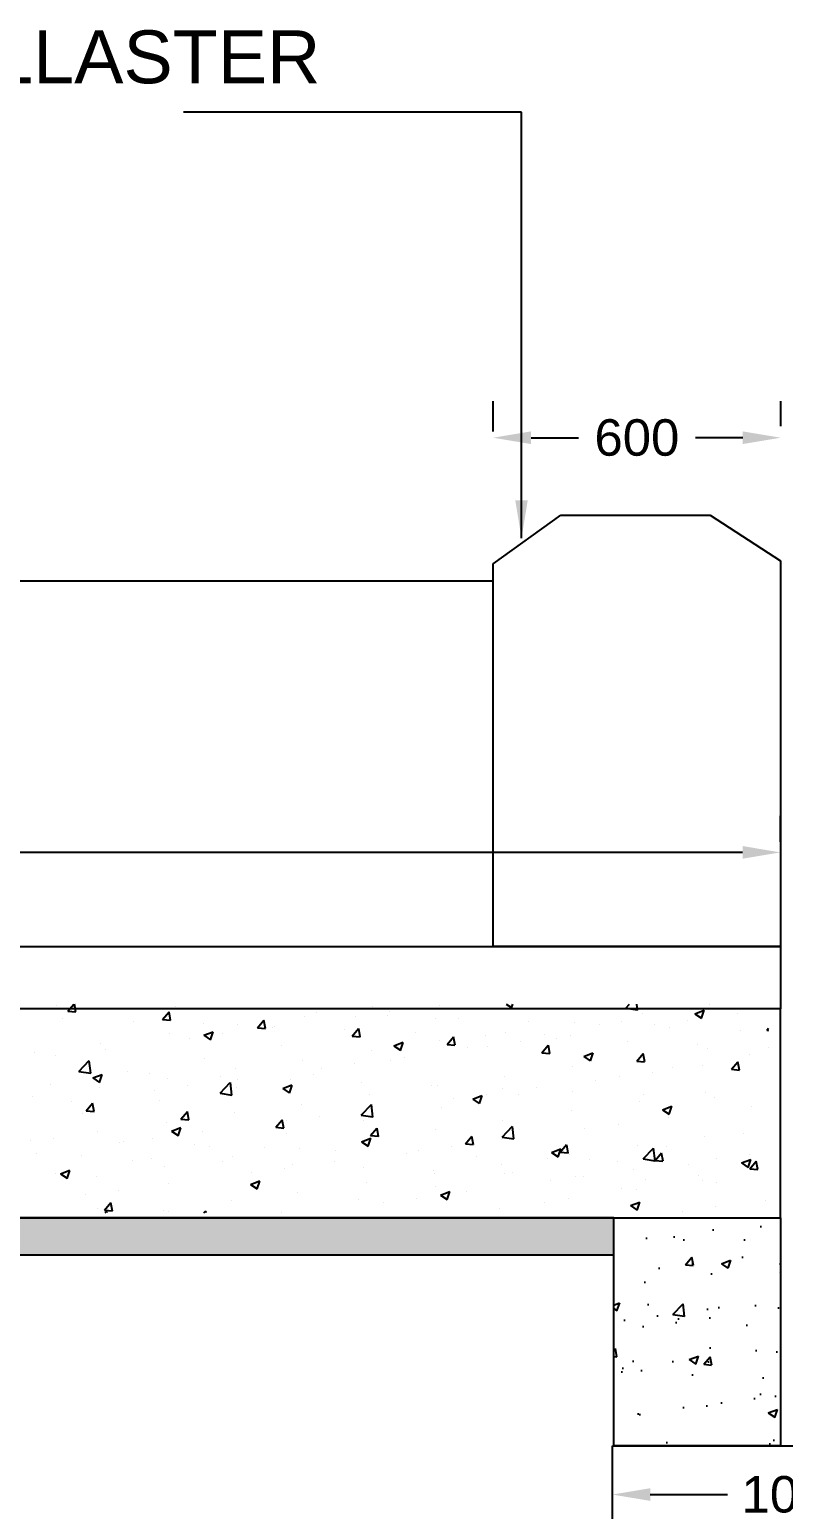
# Model space of a CAD drawing. Header units: metres. Extents: x 323 to 450, y 282 to 479.
# Drawn here: x 337.5 to 341.23, y 299.33 to 306.64 of the extents above; entities that cross this region are included whole.
import ezdxf

# ---------------------------------------------------------------- set-up
doc = ezdxf.new("R2010")
doc.units = ezdxf.units.M
doc.header["$MEASUREMENT"] = 0
for name, color, linetype in [('DIMENSION', 255, 'Continuous'), ('DRAWING', 7, 'Continuous'), ('HATCH', 7, 'Continuous'), ('TEXT', 255, 'Continuous')]:
    doc.layers.add(name, color=color, linetype=linetype)
doc.styles.get("Standard").update_dxf_attribs({"font": 'arial.ttf'})
doc.dimstyles.get("Standard").update_dxf_attribs({"dimtxt": 0.18, "dimasz": 0.1875, "dimexe": 0.18, "dimexo": 0.0625, "dimgap": 0.09, "dimtad": 0, "dimtih": 1, "dimtoh": 1, "dimdec": 4, "dimzin": 0, "dimdsep": 46, "dimtxsty": 'Standard', "dimcen": 0.09, "dimadec": 0, "dimazin": 0, "dimtfac": 1, "dimtdec": 4, "dimtofl": 0, "dimtmove": 0, "dimatfit": 3, "dimfxl": 1, "dimtolj": 1, "dimtzin": 0, "dimarcsym": 0})

# ---------------------------------------------------------------- blocks, each defined once
blk = doc.blocks.new('*D71')
at = {"layer": 'Defpoints', "color": 0, "ltscale": 0.02, "transparency": 16777216}
for p in [(341.2125, 304.6245), (341.2125, 304.619), (339.7913, 304.5921)]:
    blk.add_point(p, dxfattribs=at)
at = {"layer": 'DIMENSION', "color": 0, "lineweight": -2, "ltscale": 0.02, "transparency": 16777216}
for p, q in [((339.7913, 304.6546), (339.7913, 304.8045)), ((341.2125, 304.6815), (341.2125, 304.8045)), ((339.9788, 304.6245), (340.2129, 304.6245)), ((341.025, 304.6245), (340.7909, 304.6245))]:
    blk.add_line(p, q, dxfattribs=at)
at = {"layer": 'DIMENSION', "color": 0, "ltscale": 0.02, "transparency": 16777216}
for points in [[(339.9788, 304.6558), (339.9788, 304.5933), (339.7913, 304.6245)], [(341.025, 304.6558), (341.025, 304.5933), (341.2125, 304.6245)]]:
    blk.add_solid(points, dxfattribs=at)
at = {"layer": 'DIMENSION', "color": 0, "ltscale": 0.02, "transparency": 16777216, "insert": (340.5019, 304.6245), "char_height": 0.18, "attachment_point": 5}
blk.add_mtext('\\A1;600', dxfattribs=at)
blk = doc.blocks.new('*D85')
at = {"layer": 'Defpoints', "color": 0, "ltscale": 0.02, "transparency": 16777216}
for p in [(330.5593, 302.5771), (330.5593, 302.566), (341.2114, 302.566)]:
    blk.add_point(p, dxfattribs=at)
at = {"layer": 'DIMENSION', "color": 0, "lineweight": -2, "ltscale": 0.02, "transparency": 16777216}
for p, q in [((330.5593, 302.6285), (330.5593, 302.7571)), ((341.2114, 302.6285), (341.2114, 302.7571)), ((330.7468, 302.5771), (335.5264, 302.5771)), ((341.0239, 302.5771), (336.2443, 302.5771))]:
    blk.add_line(p, q, dxfattribs=at)
at = {"layer": 'DIMENSION', "color": 0, "ltscale": 0.02, "transparency": 16777216}
for points in [[(330.7468, 302.6084), (330.7468, 302.5459), (330.5593, 302.5771)], [(341.0239, 302.6084), (341.0239, 302.5459), (341.2114, 302.5771)]]:
    blk.add_solid(points, dxfattribs=at)
at = {"layer": 'DIMENSION', "color": 0, "ltscale": 0.02, "transparency": 16777216, "insert": (335.8853, 302.5771), "char_height": 0.18, "attachment_point": 5}
blk.add_mtext('\\A1;6000', dxfattribs=at)
blk = doc.blocks.new('*D86')
at = {"layer": 'Defpoints', "color": 0, "ltscale": 0.02, "transparency": 16777216}
for p in [(340.3808, 299.4064), (342.2173, 299.4064), (342.2173, 299.4064)]:
    blk.add_point(p, dxfattribs=at)
at = {"layer": 'DIMENSION', "color": 0, "lineweight": -2, "ltscale": 0.02, "transparency": 16777216}
for p, q in [((340.3808, 299.4689), (340.3808, 299.5864)), ((342.2173, 299.4689), (342.2173, 299.5864)), ((340.5683, 299.4064), (340.949, 299.4064)), ((342.0298, 299.4064), (341.649, 299.4064))]:
    blk.add_line(p, q, dxfattribs=at)
at = {"layer": 'DIMENSION', "color": 0, "ltscale": 0.02, "transparency": 16777216}
for points in [[(340.5683, 299.4376), (340.5683, 299.3751), (340.3808, 299.4064)], [(342.0298, 299.4376), (342.0298, 299.3751), (342.2173, 299.4064)]]:
    blk.add_solid(points, dxfattribs=at)
at = {"layer": 'DIMENSION', "color": 0, "ltscale": 0.02, "transparency": 16777216, "insert": (341.299, 299.4064), "char_height": 0.18, "attachment_point": 5}
blk.add_mtext('\\A1;1000', dxfattribs=at)

msp = doc.modelspace()

# ---------------------------------------------------------------- hatches: boundary and pattern name
at = {"layer": 'DIMENSION', "ltscale": 0.02}
h = msp.add_hatch(dxfattribs=at)
h.set_pattern_fill('AR-SAND', color=256, scale=0.026131, style=0)
h.set_pattern_definition([(37.5, (-274.186425, -217.111363), (-0.0016460897, 0.0503501457), [0, -0.0397193675, 0, -0.0444229768, 0, -0.0424631396]), (7.5, (-274.186425, -217.11136), (0.046246323, 0.0737459584), [0, -0.0214275535, 0, -0.035799693, 0, -0.0137188605]), (327.5, (-274.218566, -217.111363), (0.081376148, 0.0001478776), [0, -0.0130655814, 0, -0.047036093, 0, -0.0614082327]), (317.5, (-274.218566, -217.11136), (0.078553584, 0.022934683), [0, -0.0065327907, 0, -0.0308347721, 0, -0.0352770698])])
h.paths.add_polyline_path([(333.19395, 300.77296), (333.19395, 300.59042), (340.38714, 300.59042), (340.38714, 300.77296)])
at = {"layer": 'HATCH', "ltscale": 0.02}
h = msp.add_hatch(dxfattribs=at)
h.set_pattern_fill('AR-CONC', color=256, scale=0.065328, style=0)
h.set_pattern_definition([(50, (-274.18642, -217.11136), (0.46857107, -0.04099466), [0.04899593, -0.53895523]), (355, (-274.18642, -217.11136), (-0.09064334, 0.49139138), [0.03919674, -0.4311642]), (100.4514, (-274.14738, -217.1148), (0.37792807, 0.45039642), [0.04164013, -0.45804147]), (46.1842, (-274.1864, -216.9807), (0.69720624, -0.1081301), [0.0734939, -0.80843285]), (96.6356, (-274.1283, -216.9897), (0.6105956, 0.6363708), [0.0624602, -0.6870621]), (351.1842, (-274.1864, -216.9807), (0.6105951, 0.6363713), [0.0587951, -0.6467463]), (21, (-274.1211, -217.01337), (0.38994688, -0.2630225), [0.04899593, -0.53895523]), (326, (-274.1211, -217.01337), (0.1589528, 0.47372535), [0.03919674, -0.4311642]), (71.4514, (-274.0886, -217.0353), (0.54889986, 0.21070242), [0.04164013, -0.45804147]), (37.5, (-274.18642, -217.11136), (0.00794378, 0.217472588), [0, -0.42593795, 0, -0.43769698, 0, -0.43279738]), (7.5, (-274.18642, -217.11136), (0.17185782, 0.25766092), [0, -0.249552605, 0, -0.41613877, 0, -0.164952965]), (327.5, (-274.3321, -217.11136), (0.348735025, -0.014734626), [0, -0.16331977, 0, -0.50955768, 0, -0.67614384]), (317.5, (-274.39743, -217.11136), (0.38098332, 0.06539649), [0, -0.2123157, 0, -0.33839856, 0, -0.48016012])])
h.paths.add_polyline_path([(340.38714, 300.77296), (340.38714, 300.59042), (340.38714, 299.64665), (341.21137, 299.64665), (341.21137, 300.77296)])

# ---------------------------------------------------------------- linework, layer by layer
at = {"layer": 'DRAWING', "ltscale": 0.02}
for points in [[(339.7913, 304.00251), (340.12638, 304.24226)], [(340.12638, 304.24226), (340.86364, 304.24226)], [(340.86364, 304.24226), (341.21137, 304.01635)], [(341.21137, 304.01635), (341.21137, 302.11263), (339.7913, 302.11263), (339.7913, 304.00251)], [(339.7913, 303.91696), (330.55931, 303.91696), (330.55931, 300.59042)]]:
    msp.add_lwpolyline(points, dxfattribs=at)
for points in [[(341.21137, 301.80396), (333.19288, 301.80396), (333.19288, 302.11263), (341.21137, 302.11263)], [(333.19395, 300.77296), (341.21137, 300.77296), (341.21137, 301.80396), (333.19395, 301.80396)], [(340.38714, 300.77296), (333.19395, 300.77296), (333.19395, 300.59042), (340.38714, 300.59042)], [(341.21137, 299.64665), (340.38714, 299.64665), (340.38714, 300.77296), (341.21137, 300.77296)], [(340.38078, 299.64665), (342.21726, 299.64665), (342.21726, 299.16608), (340.38078, 299.16608)]]:
    msp.add_lwpolyline(points, close=True, dxfattribs=at)
at = {"layer": 'HATCH', "ltscale": 0.02}
for p, q in [((337.53109, 301.80727), (337.53109, 301.80727)), ((337.63097, 301.81898), (337.63097, 301.81898)), ((337.63837, 301.80947), (337.63837, 301.80947)), ((337.68947, 301.79301), (337.71861, 301.82774)), ((337.68947, 301.79301), (337.72852, 301.78959)), ((337.72891, 301.78911), (337.72179, 301.82774)), ((338.15804, 301.75201), (338.18953, 301.78955)), ((338.19749, 301.74812), (338.18993, 301.78906)), ((338.22336, 301.81758), (338.22336, 301.81758)), ((338.5721, 301.80284), (338.5721, 301.80284)), ((338.85782, 301.76842), (338.85782, 301.76842)), ((338.92083, 301.78811), (338.92083, 301.78811)), ((339.11359, 301.76865), (339.11359, 301.76865)), ((339.19712, 301.8174), (339.19712, 301.8174)), ((339.26957, 301.77337), (339.26957, 301.77337)), ((339.27713, 301.79018), (339.27713, 301.79018)), ((339.52455, 301.82276), (339.52455, 301.82276)), ((339.85651, 301.82774), (339.88178, 301.8107)), ((339.88218, 301.81022), (339.88805, 301.82774)), ((339.8899, 301.82157), (339.8899, 301.82157)), ((340.44658, 301.80796), (340.46556, 301.82774)), ((340.44658, 301.80796), (340.50468, 301.79895)), ((340.50509, 301.79849), (340.50168, 301.82774)), ((340.52929, 301.78272), (340.52929, 301.78272)), ((340.78813, 301.7803), (340.83387, 301.79786)), ((340.78813, 301.7803), (340.82062, 301.75838)), ((340.8084, 301.80892), (340.8084, 301.80892)), ((340.82102, 301.7579), (340.83427, 301.79738)), ((340.85927, 301.82455), (340.85927, 301.82455)), ((340.99977, 301.78194), (340.99977, 301.78194)), ((337.66363, 301.7593), (337.66363, 301.7593)), ((338.01237, 301.74456), (338.01237, 301.74456)), ((338.15804, 301.75201), (338.19709, 301.7486)), ((338.3611, 301.72983), (338.3611, 301.72983)), ((338.36153, 301.67424), (338.40727, 301.6918)), ((338.39443, 301.65184), (338.40768, 301.69131)), ((338.52784, 301.7266), (338.52784, 301.7266)), ((338.62661, 301.71102), (338.6581, 301.74855)), ((338.62661, 301.71102), (338.66566, 301.7076)), ((338.66606, 301.70712), (338.6585, 301.74807)), ((338.70101, 301.71434), (338.70101, 301.71434)), ((338.70984, 301.71509), (338.70984, 301.71509)), ((339.05857, 301.70036), (339.05857, 301.70036)), ((339.09518, 301.67002), (339.12667, 301.70756)), ((339.13463, 301.66613), (339.12707, 301.70707)), ((339.12793, 301.69078), (339.12793, 301.69078)), ((339.50891, 301.75617), (339.50891, 301.75617)), ((339.6183, 301.75864), (339.6183, 301.75864)), ((339.96704, 301.74391), (339.96704, 301.74391)), ((340.19387, 301.73673), (340.19387, 301.73673)), ((340.31577, 301.72917), (340.31577, 301.72917)), ((340.42741, 301.74353), (340.42741, 301.74353)), ((340.58881, 301.72783), (340.58881, 301.72783)), ((340.66451, 301.71444), (340.66451, 301.71444)), ((340.75235, 301.74936), (340.75235, 301.74936)), ((341.01324, 301.6997), (341.01324, 301.6997)), ((341.14379, 301.69983), (341.1524, 301.7088)), ((341.14379, 301.69983), (341.1524, 301.6985)), ((337.85312, 301.63162), (337.85312, 301.63162)), ((338.19242, 301.6806), (338.19242, 301.6806)), ((338.29005, 301.66023), (338.29005, 301.66023)), ((338.36153, 301.67424), (338.39403, 301.65232)), ((338.45359, 301.68176), (338.45359, 301.68176)), ((338.74695, 301.62538), (338.74695, 301.62538)), ((339.09518, 301.67002), (339.13423, 301.66661)), ((339.30038, 301.62192), (339.34612, 301.63948)), ((339.30038, 301.62192), (339.33288, 301.6)), ((339.33328, 301.59952), (339.34652, 301.63899)), ((339.40731, 301.68562), (339.40731, 301.68562)), ((339.52459, 301.64592), (339.52459, 301.64592)), ((339.56375, 301.62903), (339.59525, 301.66656)), ((339.56375, 301.62903), (339.6028, 301.62561)), ((339.6032, 301.62513), (339.59565, 301.66608)), ((339.75604, 301.67089), (339.75604, 301.67089)), ((339.76527, 301.61941), (339.76527, 301.61941)), ((339.85457, 301.68775), (339.85457, 301.68775)), ((339.92881, 301.64094), (339.92881, 301.64094)), ((340.03232, 301.58804), (340.06382, 301.62557)), ((340.04643, 301.67813), (340.04643, 301.67813)), ((340.07177, 301.58414), (340.06422, 301.62508)), ((340.10478, 301.65615), (340.10478, 301.65615)), ((340.17623, 301.67352), (340.17623, 301.67352)), ((340.45351, 301.64142), (340.45351, 301.64142)), ((340.80225, 301.62668), (340.80225, 301.62668)), ((337.52314, 301.5898), (337.52314, 301.5898)), ((337.63005, 301.57334), (337.63005, 301.57334)), ((337.74437, 301.49598), (337.79525, 301.54901)), ((337.80287, 301.48651), (337.79566, 301.54855)), ((337.87747, 301.60591), (337.87747, 301.60591)), ((338.36596, 301.55998), (338.36596, 301.55998)), ((338.84987, 301.55094), (338.84987, 301.55094)), ((339.18918, 301.59993), (339.18918, 301.59993)), ((339.28446, 301.54734), (339.28446, 301.54734)), ((339.35269, 301.5651), (339.35269, 301.5651)), ((339.66545, 301.61273), (339.66545, 301.61273)), ((340.03232, 301.58804), (340.07137, 301.58462)), ((340.23923, 301.5696), (340.28497, 301.58716)), ((340.23923, 301.5696), (340.27172, 301.54768)), ((340.27212, 301.5472), (340.28537, 301.58667)), ((340.50089, 301.54704), (340.53239, 301.58457)), ((340.50089, 301.54704), (340.53994, 301.54362)), ((340.52135, 301.56525), (340.52135, 301.56525)), ((340.54034, 301.54314), (340.53279, 301.58409)), ((340.85132, 301.60707), (340.85132, 301.60707)), ((340.96946, 301.50605), (341.00096, 301.54358)), ((341.00891, 301.50214), (341.00136, 301.54309)), ((341.05789, 301.58031), (341.05789, 301.58031)), ((341.15098, 301.61195), (341.15098, 301.61195)), ((337.74437, 301.49598), (337.80247, 301.48697)), ((337.74465, 301.50025), (337.74465, 301.50025)), ((337.81263, 301.46353), (337.85838, 301.48109)), ((337.84553, 301.44114), (337.85878, 301.48061)), ((337.98498, 301.49459), (337.98498, 301.49459)), ((338.09339, 301.48551), (338.09339, 301.48551)), ((338.44212, 301.47078), (338.44212, 301.47078)), ((338.5199, 301.50912), (338.5199, 301.50912)), ((338.90348, 301.48194), (338.90348, 301.48194)), ((338.94173, 301.51099), (338.94173, 301.51099)), ((339.10527, 301.53252), (339.10527, 301.53252)), ((339.84663, 301.47027), (339.84663, 301.47027)), ((340.18593, 301.51925), (340.18593, 301.51925)), ((340.41695, 301.47017), (340.41695, 301.47017)), ((340.58049, 301.4917), (340.58049, 301.4917)), ((340.67691, 301.51491), (340.67691, 301.51491)), ((340.82791, 301.52428), (340.82791, 301.52428)), ((340.96946, 301.50605), (341.00851, 301.50263)), ((337.604, 301.42919), (337.604, 301.42919)), ((337.81263, 301.46353), (337.84513, 301.44162)), ((337.84517, 301.41414), (337.84517, 301.41414)), ((338.11819, 301.40257), (338.11819, 301.40257)), ((338.18448, 301.46313), (338.18448, 301.46313)), ((338.28173, 301.4241), (338.28173, 301.4241)), ((338.44158, 301.38785), (338.49246, 301.44088)), ((338.50008, 301.37838), (338.49286, 301.44042)), ((338.5225, 301.41654), (338.5225, 301.41654)), ((338.52915, 301.45667), (338.52915, 301.45667)), ((338.75148, 301.41121), (338.79722, 301.42877)), ((338.75148, 301.41121), (338.78398, 301.3893)), ((338.78438, 301.38882), (338.79762, 301.42829)), ((338.79086, 301.45604), (338.79086, 301.45604)), ((339.13959, 301.44131), (339.13959, 301.44131)), ((339.48833, 301.42657), (339.48833, 301.42657)), ((339.51665, 301.42845), (339.51665, 301.42845)), ((339.83706, 301.41184), (339.83706, 301.41184)), ((340.00437, 301.41586), (340.00437, 301.41586)), ((340.1858, 301.3971), (340.1858, 301.3971)), ((340.29592, 301.44951), (340.29592, 301.44951)), ((337.5152, 301.37232), (337.5152, 301.37232)), ((337.70561, 301.34825), (337.70561, 301.34825)), ((337.78011, 301.30162), (337.8116, 301.33915)), ((337.81956, 301.29772), (337.812, 301.33867)), ((338.14151, 301.35115), (338.14151, 301.35115)), ((338.44158, 301.38785), (338.49968, 301.37884)), ((338.84193, 301.33347), (338.84193, 301.33347)), ((339.13878, 301.27972), (339.18966, 301.33275)), ((339.18123, 301.38245), (339.18123, 301.38245)), ((339.19729, 301.27025), (339.19007, 301.33229)), ((339.59341, 301.36175), (339.59341, 301.36175)), ((339.69033, 301.35889), (339.73607, 301.37645)), ((339.69033, 301.35889), (339.72282, 301.33698)), ((339.72322, 301.33649), (339.73647, 301.37597)), ((339.75695, 301.38328), (339.75695, 301.38328)), ((339.91494, 301.38412), (339.91494, 301.38412)), ((340.5134, 301.34778), (340.5134, 301.34778)), ((340.53453, 301.38237), (340.53453, 301.38237)), ((340.62917, 301.30657), (340.67491, 301.32413)), ((340.66207, 301.28417), (340.67532, 301.32365)), ((340.84338, 301.3896), (340.84338, 301.3896)), ((340.88327, 301.36763), (340.88327, 301.36763)), ((337.76053, 301.28575), (337.76053, 301.28575)), ((337.78011, 301.30162), (337.81916, 301.2982)), ((338.24868, 301.26062), (338.28018, 301.29816)), ((338.24868, 301.26062), (338.28773, 301.25721)), ((338.28813, 301.25672), (338.28057, 301.29767)), ((338.51195, 301.29165), (338.51195, 301.29165)), ((338.71725, 301.21963), (338.74875, 301.25716)), ((338.7567, 301.21573), (338.74915, 301.25668)), ((338.76987, 301.25333), (338.76987, 301.25333)), ((338.93342, 301.27486), (338.93342, 301.27486)), ((339.13878, 301.27972), (339.19688, 301.27071)), ((339.15297, 301.25332), (339.15297, 301.25332)), ((339.18083, 301.30743), (339.18083, 301.30743)), ((339.53396, 301.31872), (339.53396, 301.31872)), ((339.83868, 301.2528), (339.83868, 301.2528)), ((340.17799, 301.30178), (340.17799, 301.30178)), ((340.62917, 301.30657), (340.66167, 301.28466)), ((340.65605, 301.26662), (340.65605, 301.26662)), ((341.06863, 301.32093), (341.06863, 301.32093)), ((337.83723, 301.19667), (337.83723, 301.19667)), ((338.17653, 301.24565), (338.17653, 301.24565)), ((338.20258, 301.20051), (338.24832, 301.21807)), ((338.20258, 301.20051), (338.23508, 301.17859)), ((338.23548, 301.17811), (338.24872, 301.21759)), ((338.35729, 301.19901), (338.35729, 301.19901)), ((338.71725, 301.21963), (338.7563, 301.21621)), ((338.77199, 301.18793), (338.77199, 301.18793)), ((339.18582, 301.17863), (339.21732, 301.21617)), ((339.18582, 301.17863), (339.22487, 301.17522)), ((339.22527, 301.17473), (339.21772, 301.21568)), ((339.50871, 301.21098), (339.50871, 301.21098)), ((339.83599, 301.17159), (339.88687, 301.22462)), ((339.89449, 301.16212), (339.88727, 301.22416)), ((340.24509, 301.21251), (340.24509, 301.21251)), ((340.40863, 301.23404), (340.40863, 301.23404)), ((341.03092, 301.19052), (341.03092, 301.19052)), ((337.50725, 301.15485), (337.50725, 301.15485)), ((337.61744, 301.16642), (337.61744, 301.16642)), ((337.94634, 301.14491), (337.94634, 301.14491)), ((337.96617, 301.15169), (337.96617, 301.15169)), ((338.10988, 301.16644), (338.10988, 301.16644)), ((338.31491, 301.13695), (338.31491, 301.13695)), ((338.39101, 301.12253), (338.39101, 301.12253)), ((338.66364, 301.12222), (338.66364, 301.12222)), ((338.83398, 301.116), (338.83398, 301.116)), ((339.01238, 301.10748), (339.01238, 301.10748)), ((339.14143, 301.14819), (339.18717, 301.16575)), ((339.14143, 301.14819), (339.17392, 301.12627)), ((339.17329, 301.16498), (339.17329, 301.16498)), ((339.17432, 301.12579), (339.18757, 301.16527)), ((339.42155, 301.10409), (339.42155, 301.10409)), ((339.5851, 301.12562), (339.5851, 301.12562)), ((339.65439, 301.13764), (339.68589, 301.17517)), ((339.6544, 301.13764), (339.69344, 301.13422)), ((339.69384, 301.13374), (339.68629, 301.17469)), ((339.83251, 301.15819), (339.83251, 301.15819)), ((339.83599, 301.17159), (339.89409, 301.16258)), ((340.08027, 301.09587), (340.12602, 301.11343)), ((340.11317, 301.07347), (340.12642, 301.11295)), ((340.12297, 301.09664), (340.15446, 301.13418)), ((340.16241, 301.09274), (340.15486, 301.13369)), ((340.50546, 301.13031), (340.50546, 301.13031)), ((340.53319, 301.06346), (340.58408, 301.11649)), ((340.5917, 301.05399), (340.58448, 301.11603)), ((340.64994, 301.12512), (340.64994, 301.12512)), ((340.83544, 301.17213), (340.83544, 301.17213)), ((337.53376, 301.09059), (337.53376, 301.09059)), ((337.75518, 301.07867), (337.75518, 301.07867)), ((338.01002, 301.05713), (338.01002, 301.05713)), ((338.10392, 301.06394), (338.10392, 301.06394)), ((338.45265, 301.0492), (338.45265, 301.0492)), ((338.50401, 301.07418), (338.50401, 301.07418)), ((338.80139, 301.03447), (338.80139, 301.03447)), ((339.00897, 301.04977), (339.00897, 301.04977)), ((339.36111, 301.09275), (339.36111, 301.09275)), ((339.70985, 301.07802), (339.70985, 301.07802)), ((339.83074, 301.03533), (339.83074, 301.03533)), ((340.05858, 301.06328), (340.05858, 301.06328)), ((340.08027, 301.09587), (340.11277, 301.07395)), ((340.12297, 301.09664), (340.16201, 301.09323)), ((340.17004, 301.08431), (340.17004, 301.08431)), ((340.26895, 301.05972), (340.26895, 301.05972)), ((340.40732, 301.04855), (340.40732, 301.04855)), ((340.53319, 301.06346), (340.59129, 301.05445)), ((340.59154, 301.05565), (340.62303, 301.09318)), ((340.59154, 301.05565), (340.63058, 301.05223)), ((340.63098, 301.05175), (340.62343, 301.0927)), ((340.75605, 301.03381), (340.75605, 301.03381)), ((340.89677, 301.06327), (340.89677, 301.06327)), ((341.01912, 301.04355), (341.06486, 301.06111)), ((341.01912, 301.04355), (341.05162, 301.02163)), ((341.05202, 301.02115), (341.06526, 301.06063)), ((341.06011, 301.01465), (341.0916, 301.05219)), ((341.06031, 301.0848), (341.06031, 301.0848)), ((341.09955, 301.01075), (341.092, 301.0517)), ((337.62904, 300.99174), (337.62904, 300.99174)), ((337.65368, 300.98981), (337.69942, 301.00737)), ((337.65368, 300.98981), (337.68618, 300.96789)), ((337.68658, 300.96741), (337.69982, 301.00689)), ((337.82929, 300.9792), (337.82929, 300.9792)), ((338.16859, 301.02818), (338.16859, 301.02818)), ((338.59802, 300.99567), (338.59802, 300.99567)), ((338.76156, 301.0172), (338.76156, 301.0172)), ((339.15012, 301.01973), (339.15012, 301.01973)), ((339.49886, 301.005), (339.49886, 301.005)), ((339.50076, 300.99351), (339.50076, 300.99351)), ((339.84759, 300.99026), (339.84759, 300.99026)), ((339.88797, 300.99433), (339.88797, 300.99433)), ((340.19633, 300.97553), (340.19633, 300.97553)), ((340.23678, 300.97638), (340.23678, 300.97638)), ((340.48419, 301.00895), (340.48419, 301.00895)), ((340.54506, 300.96079), (340.54506, 300.96079)), ((340.80647, 300.98168), (340.80647, 300.98168)), ((341.06011, 301.01465), (341.09916, 301.01124)), ((341.10479, 301.01908), (341.10479, 301.01908)), ((337.77448, 300.88725), (337.77448, 300.88725)), ((337.93802, 300.90878), (337.93802, 300.90878)), ((338.18544, 300.94135), (338.18544, 300.94135)), ((338.59253, 300.93749), (338.63827, 300.95505)), ((338.59253, 300.93749), (338.62502, 300.91557)), ((338.62542, 300.91509), (338.63867, 300.95457)), ((338.82604, 300.89853), (338.82604, 300.89853)), ((339.16534, 300.94751), (339.16534, 300.94751)), ((339.50699, 300.92893), (339.50699, 300.92893)), ((339.53137, 300.88517), (339.57712, 300.90273)), ((339.53137, 300.88517), (339.56387, 300.86325)), ((339.56427, 300.86277), (339.57752, 300.90225)), ((339.66066, 300.90053), (339.66066, 300.90053)), ((340.07323, 300.95485), (340.07323, 300.95485)), ((340.42549, 300.91629), (340.42549, 300.91629)), ((340.49752, 300.91283), (340.49752, 300.91283)), ((340.82749, 300.95465), (340.82749, 300.95465)), ((340.8938, 300.94606), (340.8938, 300.94606)), ((337.8362, 300.81962), (337.8362, 300.81962)), ((337.87075, 300.81023), (337.90225, 300.84776)), ((337.9102, 300.80633), (337.90265, 300.84728)), ((338.49606, 300.85671), (338.49606, 300.85671)), ((339.126, 300.86353), (339.126, 300.86353)), ((339.2497, 300.84643), (339.2497, 300.84643)), ((339.41324, 300.86796), (339.41324, 300.86796)), ((339.82279, 300.81785), (339.82279, 300.81785)), ((340.0445, 300.85089), (340.0445, 300.85089)), ((340.1621, 300.86684), (340.1621, 300.86684)), ((340.47022, 300.83285), (340.51596, 300.85041)), ((340.47022, 300.83285), (340.50272, 300.81093)), ((340.50312, 300.81045), (340.51636, 300.84993)), ((340.88846, 300.82714), (340.88846, 300.82714)), ((341.13587, 300.85971), (341.13587, 300.85971)), ((337.87075, 300.81023), (337.9098, 300.80681)), ((337.8744, 300.79674), (337.88186, 300.80451)), ((337.88312, 300.79674), (337.88227, 300.80405)), ((338.16065, 300.81071), (338.16065, 300.81071)), ((338.18494, 300.80489), (338.18494, 300.80489)), ((338.3624, 300.79674), (338.37082, 300.80676)), ((338.37298, 300.79674), (338.37122, 300.80628)), ((338.74502, 300.79814), (338.74502, 300.79814)), ((340.72491, 300.80561), (340.72491, 300.80561))]:
    msp.add_line(p, q, dxfattribs=at)

# ---------------------------------------------------------------- texts
at = {"layer": 'TEXT', "insert": (334.33352, 306.63577), "char_height": 0.2613116, "width": 4.6765438, "attachment_point": 1}
msp.add_mtext('ORNAMENTAL PILLASTER\\P(600*600*1200)', dxfattribs=at)

# ---------------------------------------------------------------- dimensions: what is measured, and where the dimension line sits
at = {"layer": 'DIMENSION', "ltscale": 0.02}
for base, p1, p2, text, picture, middle in [((341.2125, 304.62451), (339.7913, 304.59205), (341.2125, 304.61901), '600', '*D71', (340.5019, 304.62451)), ((330.55931, 302.57713), (341.21137, 302.56605), (330.55931, 302.56605), '6000', '*D85', (335.88534, 302.57713)), ((342.21726, 299.40636), (340.38078, 299.40636), (342.21726, 299.40636), '1000', '*D86', (341.29902, 299.40636))]:
    dim = msp.add_linear_dim(base=base, p1=p1, p2=p2, text=text, dimstyle='Standard', dxfattribs=at)
    dim.commit()
    dim.dimension.update_dxf_attribs({"geometry": picture, "text_midpoint": middle})

# ---------------------------------------------------------------- leaders
msp.add_leader([(339.93169, 304.1285), (339.93169, 306.23239), (338.26189, 306.23239)], dimstyle='Standard', override={"dimgap": 0.09, "dimtad": 0}, dxfattribs=at)

doc.saveas('drawing.dxf')
